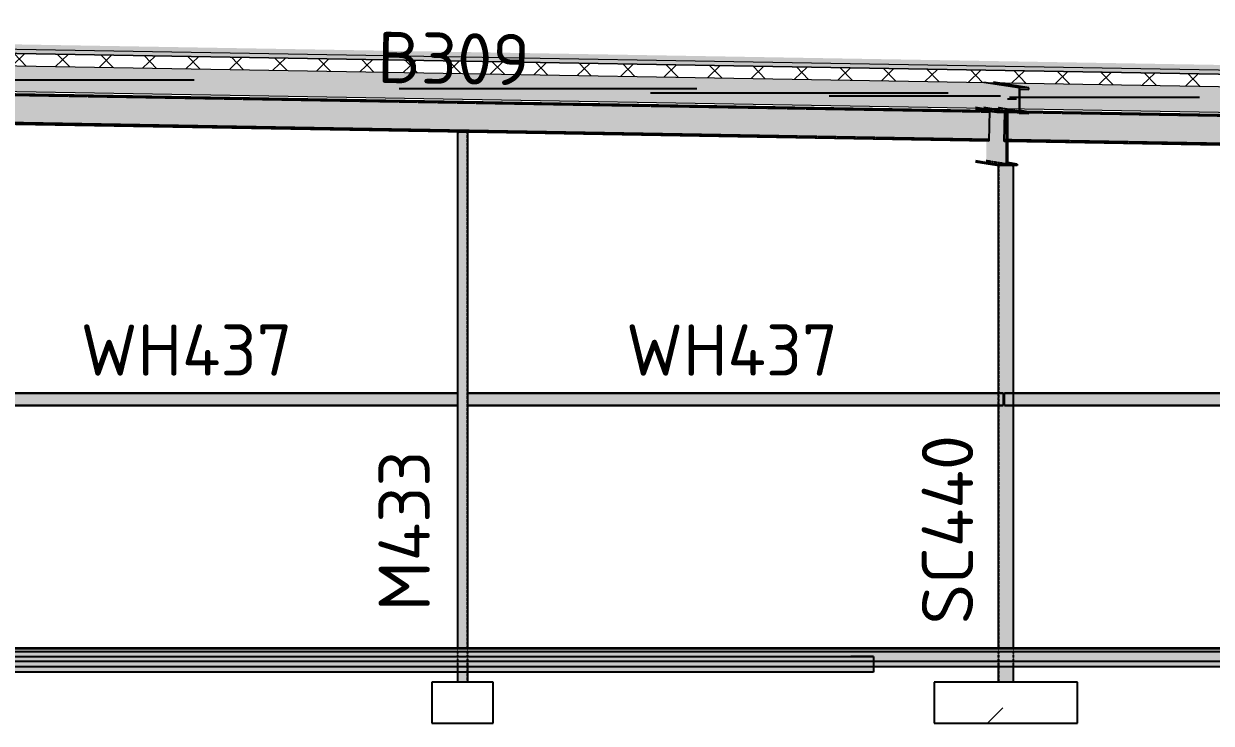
# Model space of a CAD drawing. Header units: millimetres. Extents: x 632 to 524205, y -3890 to 20851.
# Drawn here: x 437117 to 448706, y 4500 to 11326 of the extents above; entities that cross this region are included whole.
import ezdxf

# ---------------------------------------------------------------- set-up
doc = ezdxf.new("R2010")
doc.units = ezdxf.units.MM
for name, pattern in [('Dash', [7, 5, -2]), ('Hidden Double', [7, 5, -2]), ('Hidden Half', [3, 2, -1])]:
    doc.linetypes.add(name, pattern=pattern)
for name, color, linetype, lineweight in [('A-230-H-FLOOR', 190, 'Continuous', 13), ('A-230-M_FLOOR', 192, 'Continuous', 13), ('A-230-MH_FLOOR', 190, 'Hidden Double', 13), ('A-270-M_ROOF', 132, 'Continuous', 13), ('S-160-M_FOUND', 171, 'Continuous', 13), ('S-160-MH_FOUND', 171, 'Hidden Half', 13), ('S-280-A_COLUMN', 171, 'Continuous', 18), ('S-280-A_STRUCT_FRAME', 2, 'Continuous', 18), ('S-280-M_COLUMN', 52, 'Continuous', 13), ('S-280-M_STRUCT_FRAME', 12, 'Continuous', 13), ('S-280-MH_COLUMN', 52, 'Hidden Half', 13), ('Z-230-A_LEVEL', 51, 'Continuous', 13)]:
    doc.layers.add(name, color=color, linetype=linetype, lineweight=lineweight)
doc.styles.add('ISOCPEUR_2', font='isocpeur.ttf', dxfattribs={"height": 500})
pattern_1 = [(45, (-2350522.9, 0), (-1414.214, 0), [750, -3000]), (45, (-2349522.9, 1000), (-1414.214, 0), [750, -3000]), (45, (-2348522.9, -300), (-1414.214, 0), [250, -2000]), (90, (-2348522.9, 500), (-500, 500), [500, -2000]), (315, (-2348523, 1000), (0, 2828.43), [500, -3000]), (0, (-2349523, 1000), (2000, 2000), [300, -1000]), (0, (-2352023, 2000), (2000, 2000), [300, -2000])]

# ---------------------------------------------------------------- blocks, each defined once
blk = doc.blocks.new('25021-APA-ZZ-ZZ-M3-AR-000001_V3_rvt-5-S6_501-SECTION 6B')
at = {"layer": 'A-270-M_ROOF', "lineweight": 5, "transparency": 33554432}
for color, points in [(9, [(-2298922, 9609), (-2299266, 9665), (-2396617, 11326), (-2396273, 11270), (-2300735, 9640)]), (10, [(-2298922, 9569), (-2299266, 9624), (-2396617, 11286), (-2396273, 11230), (-2300735, 9600)])]:
    blk.add_hatch(color=color, dxfattribs=at).paths.add_polyline_path(points)
at = {"layer": 'A-270-M_ROOF', "transparency": 33554432}
blk.add_hatch(color=9, dxfattribs=at).paths.add_polyline_path([(-2298922, 9569), (-2298922, 9609), (-2396272, 11270), (-2396272, 11230), (-2300735, 9600)])
at = {"layer": 'A-270-M_ROOF', "lineweight": 5}
h = blk.add_hatch(dxfattribs=at)
h.set_pattern_fill('FP_23', angle=135, style=0, pattern_type=2)
h.set_pattern_definition([(44.022, (-2350522.92, 5e-07), (-208.4804, 215.7219), []), (134.0225, (-2350522.92, 5e-07), (-215.7202, -208.4822), [])])
h.paths.add_polyline_path([(-2298922, 9449), (-2298922, 9569), (-2396272, 11230), (-2396272, 11110), (-2385919, 10933), (-2385919, 10938), (-2385823, 10936), (-2385792, 10931), (-2375342, 10753), (-2375342, 10757), (-2375247, 10756), (-2375216, 10751), (-2364766, 10572), (-2364766, 10577), (-2364671, 10575), (-2364640, 10570), (-2354190, 10392), (-2354190, 10396), (-2354095, 10395), (-2354063, 10390), (-2343614, 10211), (-2343614, 10216), (-2343518, 10214), (-2343487, 10209), (-2333037, 10031), (-2333037, 10036), (-2332942, 10034), (-2332911, 10029), (-2326920, 9927), (-2326920, 9931), (-2326826, 9930), (-2326797, 9925), (-2300735, 9480)])
at = {"layer": 'A-270-M_ROOF', "lineweight": 5, "transparency": 33554432}
h = blk.add_hatch(color=254, dxfattribs=at)
h.paths.add_polyline_path([(-2298922, 9199), (-2298922, 9449), (-2320900, 9824), (-2320688, 9772), (-2320688, 9757), (-2320772, 9757), (-2320772, 9571), (-2315326, 9478), (-2315326, 9727), (-2315235, 9726), (-2315076, 9674), (-2315076, 9659), (-2315159, 9659), (-2315159, 9476), (-2307126, 9339), (-2307126, 9585), (-2307035, 9584), (-2306876, 9532), (-2306876, 9517), (-2306959, 9517), (-2306959, 9336), (-2303074, 9269), (-2303074, 9511), (-2302983, 9510), (-2302733, 9457), (-2302733, 9442), (-2302817, 9442), (-2302816, 9265), (-2300735, 9229)])
h.paths.add_polyline_path([(-2320999, 9576), (-2320999, 9826), (-2326797, 9925), (-2326546, 9876), (-2326546, 9861), (-2326631, 9861), (-2326631, 9671), (-2321015, 9576)])
h.paths.add_polyline_path([(-2326998, 9678), (-2326998, 9682), (-2326920, 9682), (-2326920, 9927), (-2332911, 10029), (-2332598, 9978), (-2332598, 9963), (-2332685, 9963), (-2332685, 9775), (-2327193, 9681)])
h.paths.add_polyline_path([(-2333118, 9782), (-2333118, 9787), (-2333037, 9787), (-2333037, 10031), (-2343487, 10209), (-2343174, 10159), (-2343174, 10144), (-2343261, 10144), (-2343261, 9955), (-2333328, 9786)])
h.paths.add_polyline_path([(-2343694, 9962), (-2343694, 9967), (-2343614, 9967), (-2343614, 10211), (-2354063, 10390), (-2353750, 10339), (-2353750, 10324), (-2353837, 10324), (-2353837, 10136), (-2343898, 9966)])
h.paths.add_polyline_path([(-2354270, 10143), (-2354270, 10147), (-2354190, 10147), (-2354190, 10392), (-2364640, 10570), (-2364327, 10520), (-2364327, 10505), (-2364413, 10505), (-2364413, 10316), (-2354466, 10146)])
h.paths.add_polyline_path([(-2364846, 10323), (-2364846, 10328), (-2364766, 10328), (-2364766, 10572), (-2375216, 10751), (-2374903, 10700), (-2374903, 10685), (-2374990, 10685), (-2374990, 10496), (-2365032, 10327)])
h.paths.add_polyline_path([(-2375423, 10504), (-2375423, 10508), (-2375342, 10508), (-2375342, 10753), (-2385792, 10931), (-2385479, 10881), (-2385479, 10866), (-2385566, 10866), (-2385566, 10677), (-2375439, 10504)])
h.paths.add_polyline_path([(-2385975, 10684), (-2385975, 10688), (-2385919, 10688), (-2385919, 10933), (-2396272, 11110), (-2396272, 11096), (-2396055, 11061), (-2396055, 11046), (-2396142, 11046), (-2396142, 10857), (-2386193, 10688)])
at = {"layer": 'A-270-M_ROOF', "color": 253, "lineweight": 5}
for p, q in [((-2299265, 9615), (-2396272, 11270)), ((-2298922, 9569), (-2396272, 11230)), ((-2396272, 11230), (-2298922, 9569)), ((-2396272, 11110), (-2298976, 9450)), ((-2396272, 10860), (-2298976, 9199))]:
    blk.add_line(p, q, dxfattribs=at)
blk = doc.blocks.new('NRP_Framing-Steel-SHS - WH437 - 125x125x5_0SHS-4144069-S6_501-SECTION 6B')
at = {"layer": 'S-280-M_STRUCT_FRAME', "linetype": 'Dash', "lineweight": 25}
blk.add_hatch(color=256, dxfattribs=at).paths.add_polyline_path([(-2380479, 7600), (-2380479, 7725), (-2385699, 7725), (-2385699, 7600), (-2384777, 7600)])
at = {"layer": 'S-280-M_STRUCT_FRAME', "lineweight": 25}
for p, q in [((-2385699, 7600), (-2385699, 7725)), ((-2385699, 7725), (-2380479, 7725)), ((-2380479, 7725), (-2380479, 7600)), ((-2385699, 7600), (-2380479, 7600))]:
    blk.add_line(p, q, dxfattribs=at)
at = {"layer": 'S-280-M_STRUCT_FRAME', "linetype": 'Dash', "lineweight": 25}
for p, q in [((-2385699, 7720), (-2380479, 7720)), ((-2385699, 7605), (-2380479, 7605))]:
    blk.add_line(p, q, dxfattribs=at)
blk = doc.blocks.new('NRP_Framing-Steel-SHS - WH437 - 125x125x5_0SHS-4144098-S6_501-SECTION 6B')
at = {"layer": 'S-280-M_STRUCT_FRAME', "linetype": 'Dash', "lineweight": 25}
blk.add_hatch(color=256, dxfattribs=at).paths.add_polyline_path([(-2368812, 7600), (-2368812, 7725), (-2375140, 7725), (-2375140, 7600), (-2369214, 7600)])
at = {"layer": 'S-280-M_STRUCT_FRAME', "lineweight": 25}
for p, q in [((-2375140, 7600), (-2375140, 7725)), ((-2375140, 7725), (-2368812, 7725)), ((-2368812, 7725), (-2368812, 7600)), ((-2375140, 7600), (-2368812, 7600))]:
    blk.add_line(p, q, dxfattribs=at)
at = {"layer": 'S-280-M_STRUCT_FRAME', "linetype": 'Dash', "lineweight": 25}
for p, q in [((-2375140, 7720), (-2368812, 7720)), ((-2375140, 7605), (-2368812, 7605))]:
    blk.add_line(p, q, dxfattribs=at)
blk = doc.blocks.new('NRP_Framing-Steel-SHS - WH437 - 125x125x5_0SHS-4144099-S6_501-SECTION 6B')
at = {"layer": 'S-280-M_STRUCT_FRAME', "linetype": 'Dash', "lineweight": 25}
blk.add_hatch(color=256, dxfattribs=at).paths.add_polyline_path([(-2375154, 7600), (-2375154, 7725), (-2380377, 7725), (-2380377, 7600), (-2375439, 7600)])
at = {"layer": 'S-280-M_STRUCT_FRAME', "lineweight": 25}
for p, q in [((-2380377, 7600), (-2380377, 7725)), ((-2380377, 7725), (-2375154, 7725)), ((-2375154, 7725), (-2375154, 7600)), ((-2380377, 7600), (-2375154, 7600))]:
    blk.add_line(p, q, dxfattribs=at)
at = {"layer": 'S-280-M_STRUCT_FRAME', "linetype": 'Dash', "lineweight": 25}
for p, q in [((-2380377, 7720), (-2375154, 7720)), ((-2380377, 7605), (-2375154, 7605))]:
    blk.add_line(p, q, dxfattribs=at)
blk = doc.blocks.new('NRP_Framing-Steel-Purlin C - P946 - EC250-24-V84-S6_501-SECTION 6B')
at = {"layer": 'S-280-M_STRUCT_FRAME', "color": 1, "lineweight": 25}
blk.add_line((-2375023, 10589), (-2375110, 10589), dxfattribs=at)
blk.add_line((-2375023, 10589), (-2375110, 10589), dxfattribs=at)
blk = doc.blocks.new('NRP_Framing-Steel-Purlin C - P946 - EC250-24-V86-S6_501-SECTION 6B')
at = {"layer": 'S-280-M_STRUCT_FRAME', "color": 1, "lineweight": 25}
blk.add_line((-2375689, 10648), (-2378594, 10648), dxfattribs=at)
blk.add_line((-2375689, 10648), (-2378594, 10648), dxfattribs=at)
blk = doc.blocks.new('NRP_Framing-Steel-Purlin Z - P916 - EZ250-24-V87-S6_501-SECTION 6B')
at = {"layer": 'S-280-M_STRUCT_FRAME', "color": 1, "lineweight": 25}
blk.add_line((-2378143, 10690), (-2381047, 10690), dxfattribs=at)
blk = doc.blocks.new('NRP_Column-Steel-SHS - SC440 - 150x150x5_0SHS-4132352-S6_501-SECTION 6B')
at = {"layer": 'S-280-MH_COLUMN', "lineweight": 25}
for p, q in [((-2375196, 7725), (-2375196, 9942)), ((-2375056, 9942), (-2375056, 7725)), ((-2375196, 7599), (-2375196, 7725)), ((-2375056, 7725), (-2375056, 7599)), ((-2375196, 5235), (-2375196, 7599)), ((-2375056, 7599), (-2375056, 5235)), ((-2375196, 5050), (-2375196, 5235)), ((-2375056, 5235), (-2375056, 5050)), ((-2375196, 4900), (-2375196, 5050)), ((-2375056, 5050), (-2375056, 4900))]:
    blk.add_line(p, q, dxfattribs=at)
blk = doc.blocks.new('NRP_Foundation-Pad Footing Fibre _v2_ - PF5 -1400 x 1400 x 400d-V63-S6_501-SECTION 6B')
at = {"layer": 'S-160-M_FOUND'}
h = blk.add_hatch(dxfattribs=at)
h.set_pattern_fill('FP_24', color=256, style=0, pattern_type=2)
h.set_pattern_definition(pattern_1)
h.paths.add_polyline_path([(-2374426, 4500), (-2374426, 4900), (-2375826, 4900), (-2375826, 4500)])
at = {"layer": 'S-160-M_FOUND', "lineweight": 25}
for p, q in [((-2374426, 4900), (-2375826, 4900)), ((-2375826, 4900), (-2375826, 4500)), ((-2374426, 4500), (-2374426, 4900)), ((-2375826, 4500), (-2374426, 4500))]:
    blk.add_line(p, q, dxfattribs=at)
blk = doc.blocks.new('NRP_Framing-Steel-PFC - OR308 - 250PFC-V68-S6_501-SECTION 6B')
at = {"layer": 'S-280-M_STRUCT_FRAME', "linetype": 'Dash', "lineweight": 25}
for points in [[(-2374903, 10700), (-2375247, 10756), (-2375342, 10757), (-2374998, 10702)], [(-2374998, 10452), (-2374998, 10702), (-2375342, 10757), (-2375342, 10507), (-2375045, 10459)], [(-2374903, 10450), (-2374903, 10465), (-2374990, 10466), (-2374990, 10687), (-2374903, 10685), (-2374903, 10700), (-2374998, 10702), (-2374998, 10452)], [(-2374903, 10465), (-2374990, 10479), (-2374990, 10466)]]:
    blk.add_hatch(color=256, dxfattribs=at).paths.add_polyline_path(points)
at = {"layer": 'S-280-M_STRUCT_FRAME', "lineweight": 25}
for p, q in [((-2375342, 10757), (-2374998, 10702)), ((-2374903, 10700), (-2375247, 10756)), ((-2374903, 10700), (-2374998, 10702)), ((-2374998, 10702), (-2374998, 10452)), ((-2374990, 10466), (-2374990, 10687)), ((-2374990, 10687), (-2374903, 10685)), ((-2374903, 10685), (-2374903, 10700)), ((-2375161, 10478), (-2375342, 10507)), ((-2374998, 10452), (-2375143, 10475)), ((-2374998, 10452), (-2374903, 10450)), ((-2374903, 10465), (-2374990, 10479)), ((-2374903, 10465), (-2374990, 10466)), ((-2374903, 10450), (-2374903, 10465))]:
    blk.add_line(p, q, dxfattribs=at)
at = {"layer": 'S-280-M_STRUCT_FRAME', "linetype": 'Dash', "lineweight": 25}
blk.add_line((-2375143, 10475), (-2375161, 10478), dxfattribs=at)
blk = doc.blocks.new('NRP_Framing-Steel-PFC - B309 - 300PFC-3900281-S6_501-SECTION 6B')
at = {"layer": 'S-280-M_STRUCT_FRAME', "linetype": 'Dash', "lineweight": 25}
h = blk.add_hatch(color=256, dxfattribs=at)
h.paths.add_polyline_path([(-2375291, 10179), (-2375286, 10479), (-2385540, 10655), (-2385479, 10645), (-2385479, 10630), (-2385574, 10632), (-2385655, 10645), (-2385688, 10645), (-2385688, 10363), (-2385613, 10361), (-2385613, 10356), (-2375439, 10182)])
h.paths.add_polyline_path([(-2385710, 10364), (-2385710, 10645), (-2385713, 10645), (-2385718, 10364)])
at = {"layer": 'S-280-M_STRUCT_FRAME', "lineweight": 25}
for p, q in [((-2385718, 10364), (-2385713, 10645)), ((-2385540, 10655), (-2375286, 10479)), ((-2375286, 10479), (-2375291, 10179)), ((-2380380, 10267), (-2385613, 10356)), ((-2375291, 10179), (-2380378, 10267))]:
    blk.add_line(p, q, dxfattribs=at)
at = {"layer": 'S-280-M_STRUCT_FRAME', "linetype": 'Dash', "lineweight": 25}
for p, q in [((-2385713, 10645), (-2385713, 10658)), ((-2385713, 10658), (-2385540, 10655)), ((-2385710, 10642), (-2385713, 10642)), ((-2385688, 10642), (-2385710, 10642)), ((-2385628, 10641), (-2385688, 10642)), ((-2385479, 10638), (-2385628, 10641)), ((-2375286, 10463), (-2385479, 10638)), ((-2385710, 10374), (-2385718, 10374)), ((-2385718, 10358), (-2385718, 10364)), ((-2385613, 10356), (-2385718, 10358)), ((-2385688, 10374), (-2385710, 10374)), ((-2375291, 10195), (-2385688, 10374)), ((-2380379, 10267), (-2380380, 10267))]:
    blk.add_line(p, q, dxfattribs=at)
blk = doc.blocks.new('NRP_Framing-Steel-PFC - B309 - 300PFC-V72-S6_501-SECTION 6B')
at = {"layer": 'S-280-M_STRUCT_FRAME', "linetype": 'Dash', "lineweight": 25}
h = blk.add_hatch(color=256, dxfattribs=at)
h.paths.add_polyline_path([(-2364715, 9998), (-2364709, 10298), (-2374956, 10474), (-2374903, 10465), (-2374903, 10450), (-2374998, 10452), (-2375045, 10459), (-2375111, 10459), (-2375111, 10176), (-2364758, 9998)])
h.paths.add_polyline_path([(-2375136, 10177), (-2375137, 10452), (-2375142, 10177)])
at = {"layer": 'S-280-M_STRUCT_FRAME', "lineweight": 25}
for p, q in [((-2375142, 10177), (-2375137, 10459)), ((-2374956, 10474), (-2364709, 10298)), ((-2364709, 10298), (-2364715, 9998)), ((-2375136, 10177), (-2375142, 10177)), ((-2368701, 10066), (-2375111, 10176)), ((-2366735, 10032), (-2368700, 10066)), ((-2364715, 9998), (-2366734, 10032))]:
    blk.add_line(p, q, dxfattribs=at)
at = {"layer": 'S-280-M_STRUCT_FRAME', "linetype": 'Dash', "lineweight": 25}
for p, q in [((-2375137, 10459), (-2375137, 10477)), ((-2375137, 10477), (-2375034, 10475)), ((-2375056, 10459), (-2375137, 10461)), ((-2375045, 10459), (-2375051, 10459)), ((-2374903, 10457), (-2375044, 10459)), ((-2375028, 10475), (-2374956, 10474)), ((-2364710, 10282), (-2374903, 10457)), ((-2375136, 10193), (-2375142, 10193)), ((-2375111, 10192), (-2375136, 10193)), ((-2375111, 10176), (-2375136, 10177)), ((-2364714, 10014), (-2375111, 10192)), ((-2368700, 10066), (-2368701, 10066)), ((-2366734, 10032), (-2366735, 10032))]:
    blk.add_line(p, q, dxfattribs=at)
blk = doc.blocks.new('NRP_Column-Steel-SHS - M433 - 100x100x5_0SHS-3910052-S6_501-SECTION 6B')
at = {"layer": 'S-280-MH_COLUMN', "lineweight": 25}
for p, q in [((-2380473, 5235), (-2380473, 10267)), ((-2380383, 10267), (-2380383, 5235)), ((-2380473, 5050), (-2380473, 5235)), ((-2380383, 5235), (-2380383, 5050)), ((-2380473, 4900), (-2380473, 5050)), ((-2380383, 5050), (-2380383, 4900))]:
    blk.add_line(p, q, dxfattribs=at)
blk = doc.blocks.new('NRP_Foundation-Pad Footing Fibre _v2_ - PF6 -600 x 600 x 400d-V76-S6_501-SECTION 6B')
at = {"layer": 'S-160-M_FOUND'}
h = blk.add_hatch(dxfattribs=at)
h.set_pattern_fill('FP_24', color=256, style=0, pattern_type=2)
h.set_pattern_definition(pattern_1)
h.paths.add_polyline_path([(-2380128, 4500), (-2380128, 4900), (-2380728, 4900), (-2380728, 4500)])
at = {"layer": 'S-160-M_FOUND', "lineweight": 25}
for p, q in [((-2380128, 4900), (-2380728, 4900)), ((-2380728, 4900), (-2380728, 4500)), ((-2380128, 4500), (-2380128, 4900)), ((-2380728, 4500), (-2380128, 4500))]:
    blk.add_line(p, q, dxfattribs=at)
blk = doc.blocks.new('NRP_Framing-Steel-Purlin Z - P916 - EZ250-24-V83-S6_501-SECTION 6B')
at = {"layer": 'S-280-M_STRUCT_FRAME', "color": 1, "linetype": 'Dash', "lineweight": 25}
blk.add_line((-2385566, 10774), (-2385587, 10774), dxfattribs=at)
at = {"layer": 'S-280-M_STRUCT_FRAME', "color": 1, "lineweight": 25}
blk.add_line((-2383049, 10774), (-2385566, 10774), dxfattribs=at)
blk = doc.blocks.new('NRP_Framing-Steel-Purlin C - P946 - EC250-24-V85-S6_501-SECTION 6B')
at = {"layer": 'S-280-M_STRUCT_FRAME', "color": 1, "lineweight": 25}
blk.add_line((-2375194, 10618), (-2376852, 10618), dxfattribs=at)
blk.add_line((-2375194, 10618), (-2376852, 10618), dxfattribs=at)
at = {"layer": 'S-280-M_STRUCT_FRAME', "color": 1, "linetype": 'Dash', "lineweight": 25}
blk.add_line((-2375180, 10618), (-2375194, 10618), dxfattribs=at)
blk.add_line((-2375180, 10618), (-2375194, 10618), dxfattribs=at)
blk = doc.blocks.new('NRP_Framing-Steel-Purlin Z - P915 - EZ250-19-4001940-S6_501-SECTION 6B')
at = {"layer": 'S-280-M_STRUCT_FRAME', "color": 92, "linetype": 'Dash', "lineweight": 25}
blk.add_line((-2374990, 10606), (-2375092, 10606), dxfattribs=at)
at = {"layer": 'S-280-M_STRUCT_FRAME', "color": 92, "lineweight": 25}
blk.add_line((-2373235, 10606), (-2374990, 10606), dxfattribs=at)

msp = doc.modelspace()

# ---------------------------------------------------------------- hatches: boundary and pattern name
at = {"layer": 'A-230-H-FLOOR'}
h = msp.add_hatch(dxfattribs=at)
h.set_pattern_fill('FP_25', color=256, style=0, pattern_type=2)
h.set_pattern_definition([(50, (471304.7, 0), (728.7365, -63.756), [76.2, -838.2]), (355, (471304.7, 0), (-140.972, 764.228), [60.96, -670.56]), (100.451, (471365.4, -5.3), (587.77, 700.467), [64.76, -712.36]), (46.184, (471304.7, 203.2), (1084.316, -168.171), [114.3, -1257.3]), (96.636, (471395, 189.2), (949.61, 989.71), [97.14, -1068.54]), (351.184, (471304.7, 203.2), (949.62, 989.701), [91.44, -1005.84]), (21, (471406.3, 152.4), (606.458, -409.0606), [76.2, -838.2]), (326, (471406.3, 152.4), (247.208, 736.753), [60.96, -670.56]), (71.451, (471456.8, 118.3), (853.668, 327.6855), [64.76, -712.36]), (37.5, (471304.68, 0), (12.3547, 338.2201), [6.706, -655.726, 6.706, -674.014, -673.1]), (37.5, (471304.68, 0), (12.3547, 338.2201), [-1343.152, 6.706, -666.394]), (7.5, (471304.68, 0), (267.2789, 400.7221), [6.706, -381.406, 6.706, -640.486, -256.54]), (7.5, (471304.68, 0), (267.2789, 400.7221), [-1035.304, 6.706, -249.834]), (327.5, (471078.1, 0), (542.3633, -22.9153), [6.706, -247.294, 6.706, -785.774, -1051.56]), (327.5, (471078.1, 0), (542.3633, -22.9153), [-1046.48, 6.706, -1044.854]), (317.5, (470976.5, 0), (592.517, 101.707), [6.706, -323.494, 6.706, -519.582, -746.76]), (317.5, (470976.5, 0), (592.517, 101.707), [-856.488, 6.706, -740.054])])
h.paths.add_polyline_path([(518394, 5050), (519275, 5052), (519368, 5054), (519581, 5054), (524205, 5074), (524205, 5194), (518394, 5170), (514167, 5170), (512847, 5227), (435999, 5227), (425500, 5233), (425478, 5230), (424600, 5214), (424600, 5094), (425500, 5113), (437051, 5107), (512847, 5107), (514167, 5050), (517980, 5050)])
at = {"layer": 'A-230-H-FLOOR', "lineweight": 5}
msp.add_hatch(color=256, dxfattribs=at).paths.add_polyline_path([(443276, 5227), (512847, 5227), (512847, 5232), (510489, 5232), (510489, 5235), (493706, 5235), (493706, 5232), (490706, 5232), (490706, 5235), (474667, 5235), (474667, 5232), (471667, 5232), (471667, 5235), (454912, 5235), (454912, 5232), (453212, 5232), (453212, 5235), (428272, 5233), (437051, 5227)])
at = {"layer": 'A-230-M_FLOOR', "lineweight": 5}
h = msp.add_hatch(color=256, dxfattribs=at)
h.paths.add_polyline_path([(493079, 5050), (514167, 5050), (512847, 5107), (435999, 5107), (425496, 5112), (425496, 5050), (489966, 5050)])
h.paths.add_polyline_path([(514347, 5170), (519070, 5170), (519070, 5200), (513655, 5200), (514167, 5178)])
h = msp.add_hatch(color=256, dxfattribs=at)
h.paths.add_polyline_path([(441450, 5000), (445411, 5000), (445411, 5050), (441450, 5050)])
h.paths.add_polyline_path([(428190, 5000), (430661, 5000), (430661, 5050), (428190, 5050)])
h.paths.add_polyline_path([(441350, 5000), (441350, 5050), (430761, 5050), (430761, 5000), (437051, 5000)])
at = {"layer": 'S-280-M_COLUMN', "lineweight": 5}
h = msp.add_hatch(color=256, dxfattribs=at)
h.paths.add_polyline_path([(441351, 4900), (441362, 4900), (441362, 5050), (441350, 5050), (441350, 4900)])
h.paths.add_polyline_path([(441362, 5235), (441362, 10267), (441350, 10267), (441351, 5235), (441362, 5235)])
h = msp.add_hatch(color=256, dxfattribs=at)
h.paths.add_polyline_path([(441362, 4900), (441437, 4900), (441437, 5050), (441362, 5050)])
h.paths.add_polyline_path([(441362, 5235), (441437, 5235), (441437, 10267), (441362, 10267), (441362, 7599)])
h = msp.add_hatch(color=256, dxfattribs=at)
h.paths.add_polyline_path([(441443, 4900), (441450, 4900), (441448, 5050), (441437, 5050), (441437, 4900)])
h.paths.add_polyline_path([(441443, 5235), (441450, 5235), (441448, 10267), (441437, 10267), (441437, 5235)])
h = msp.add_hatch(color=256, dxfattribs=at)
h.paths.add_polyline_path([(446633, 4900), (446639, 4900), (446639, 5050), (446626, 5050), (446628, 4900)])
h.paths.add_polyline_path([(446628, 5235), (446639, 5235), (446639, 7600), (446626, 7599), (446628, 5235)])
h.paths.add_polyline_path([(446633, 7725), (446639, 7725), (446639, 9942), (446626, 9942), (446628, 7725), (446630, 7725)])
h = msp.add_hatch(color=256, dxfattribs=at)
h.paths.add_polyline_path([(446764, 4900), (446764, 5050), (446639, 5050), (446639, 4900)])
h.paths.add_polyline_path([(446639, 5235), (446764, 5235), (446764, 7600), (446687, 7600), (446687, 7725), (446764, 7725), (446764, 9942), (446639, 9942), (446639, 7725), (446673, 7725), (446673, 7600), (446639, 7599)])
h = msp.add_hatch(color=256, dxfattribs=at)
h.paths.add_polyline_path([(446775, 4900), (446776, 4900), (446775, 5050), (446764, 5050), (446764, 4900), (446770, 4900)])
h.paths.add_polyline_path([(446774, 5235), (446776, 5235), (446775, 7600), (446764, 7599), (446764, 5235), (446770, 5235)])
h.paths.add_polyline_path([(446764, 7725), (446776, 7725), (446775, 9942), (446764, 9942), (446764, 9800)])
at = {"layer": 'S-280-M_STRUCT_FRAME', "lineweight": 5}
for points in [[(446613, 10459), (446613, 10475), (446405, 10508), (446405, 10493), (446483, 10480), (446542, 10479), (446542, 10471)], [(446613, 10475), (446685, 10475), (446485, 10507), (446405, 10508), (446587, 10479)], [(446707, 9957), (446707, 10459), (446692, 10459), (446692, 10177), (446686, 10177), (446690, 10459), (446613, 10459), (446542, 10471), (446537, 10179), (446510, 10179), (446510, 9988), (446692, 9959)], [(446776, 9941), (446811, 9942), (446811, 9957), (446717, 9957), (446717, 10459), (446782, 10459), (446685, 10475), (446613, 10475), (446613, 10459), (446707, 10459), (446707, 9957), (446613, 9957), (446613, 9941), (446776, 9942)], [(446613, 9957), (446707, 9957), (446505, 9989), (446405, 9990), (446521, 9972)], [(446613, 9941), (446613, 9957), (446405, 9989), (446405, 9975)], [(446717, 9957), (446811, 9957), (446717, 9971)]]:
    msp.add_hatch(color=256, dxfattribs=at).paths.add_polyline_path(points)

# ---------------------------------------------------------------- linework, layer by layer
at = {"layer": 'A-230-M_FLOOR', "lineweight": 25}
for p, q in [((425563, 5235), (453212, 5235)), ((512847, 5227), (435999, 5227)), ((435999, 5107), (512847, 5107)), ((514165, 5050), (425496, 5050)), ((441350, 5000), (430761, 5000)), ((445411, 5000), (441450, 5000)), ((445411, 5050), (445411, 5000))]:
    msp.add_line(p, q, dxfattribs=at)
at = {"layer": 'A-230-MH_FLOOR', "lineweight": 25}
for p, q in [((425211, 5200), (513473, 5200)), ((428190, 5150), (445411, 5150)), ((445411, 5150), (445190, 5150)), ((445411, 5150), (445411, 5050)), ((441450, 5000), (441350, 5000))]:
    msp.add_line(p, q, dxfattribs=at)
at = {"layer": 'S-280-M_COLUMN', "lineweight": 25}
for p, q in [((441350, 10267), (441350, 5235)), ((441350, 10267), (441362, 10267)), ((441437, 10267), (441362, 10267)), ((441437, 10267), (441450, 10267)), ((441450, 5235), (441450, 10267)), ((446626, 9942), (446626, 7725)), ((446626, 9942), (446639, 9942)), ((446764, 9942), (446639, 9942)), ((446764, 9942), (446776, 9942)), ((446776, 7725), (446776, 9942)), ((446626, 7599), (446626, 5235)), ((446776, 5235), (446776, 7599)), ((441350, 5050), (441350, 4900)), ((441450, 4900), (441450, 5050)), ((446626, 5050), (446626, 4900)), ((446776, 4900), (446776, 5050))]:
    msp.add_line(p, q, dxfattribs=at)
at = {"layer": 'S-280-M_STRUCT_FRAME', "lineweight": 25}
for p, q in [((446503, 10493), (446405, 10508)), ((446482, 10480), (446405, 10493)), ((446613, 10459), (446542, 10471)), ((446613, 10459), (446613, 10475)), ((446707, 10459), (446613, 10459)), ((446707, 9957), (446707, 10459)), ((446717, 10459), (446717, 9957)), ((446782, 10459), (446717, 10459)), ((446405, 9990), (446509, 9973)), ((446613, 9941), (446405, 9975)), ((446811, 9957), (446717, 9972)), ((446613, 9941), (446613, 9957)), ((446628, 9941), (446613, 9941)), ((446717, 9957), (446811, 9957)), ((446811, 9941), (446776, 9941)), ((446811, 9957), (446811, 9941))]:
    msp.add_line(p, q, dxfattribs=at)
at = {"layer": 'S-280-M_STRUCT_FRAME', "linetype": 'Dash', "lineweight": 25}
for p, q in [((446542, 10471), (446483, 10480)), ((446613, 10475), (446503, 10493)), ((446613, 10475), (446811, 10475)), ((446811, 10475), (446626, 10505)), ((446811, 10459), (446782, 10459)), ((446811, 10475), (446811, 10459)), ((446509, 9973), (446613, 9957)), ((446707, 9957), (446510, 9988)), ((446613, 9957), (446707, 9957)), ((446776, 9941), (446628, 9941))]:
    msp.add_line(p, q, dxfattribs=at)
at = {"layer": 'S-280-MH_COLUMN', "lineweight": 25}
for p, q in [((446626, 7725), (446626, 7599)), ((446776, 7599), (446776, 7725)), ((441350, 5235), (441350, 5050)), ((441450, 5050), (441450, 5235)), ((446626, 5235), (446626, 5050)), ((446776, 5050), (446776, 5235))]:
    msp.add_line(p, q, dxfattribs=at)
at = {"layer": 'Z-230-A_LEVEL'}
msp.add_line((419485, 5200), (523191, 5200), dxfattribs=at)

# ---------------------------------------------------------------- block references
at = {"color": 10, "lineweight": 5}
msp.add_blockref('25021-APA-ZZ-ZZ-M3-AR-000001_V3_rvt-5-S6_501-SECTION 6B', (2821828, 0), dxfattribs=at)
at = {"layer": 'S-160-MH_FOUND', "lineweight": 25}
for name in ['NRP_Foundation-Pad Footing Fibre _v2_ - PF6 -600 x 600 x 400d-V76-S6_501-SECTION 6B', 'NRP_Foundation-Pad Footing Fibre _v2_ - PF5 -1400 x 1400 x 400d-V63-S6_501-SECTION 6B']:
    msp.add_blockref(name, (2821828, 0), dxfattribs=at)
at = {"layer": 'S-280-M_STRUCT_FRAME', "color": 1, "linetype": 'Dash', "lineweight": 25}
for name in ['NRP_Framing-Steel-Purlin Z - P916 - EZ250-24-V83-S6_501-SECTION 6B', 'NRP_Framing-Steel-Purlin C - P946 - EC250-24-V85-S6_501-SECTION 6B']:
    msp.add_blockref(name, (2821828, 0), dxfattribs=at)
at = {"layer": 'S-280-M_STRUCT_FRAME', "color": 1, "lineweight": 25}
for name in ['NRP_Framing-Steel-Purlin Z - P916 - EZ250-24-V87-S6_501-SECTION 6B', 'NRP_Framing-Steel-Purlin C - P946 - EC250-24-V86-S6_501-SECTION 6B', 'NRP_Framing-Steel-Purlin C - P946 - EC250-24-V84-S6_501-SECTION 6B']:
    msp.add_blockref(name, (2821828, 0), dxfattribs=at)
at = {"layer": 'S-280-M_STRUCT_FRAME', "linetype": 'Dash', "lineweight": 25}
for name in ['NRP_Framing-Steel-PFC - OR308 - 250PFC-V68-S6_501-SECTION 6B', 'NRP_Framing-Steel-PFC - B309 - 300PFC-3900281-S6_501-SECTION 6B', 'NRP_Framing-Steel-PFC - B309 - 300PFC-V72-S6_501-SECTION 6B']:
    msp.add_blockref(name, (2821828, 0), dxfattribs=at)
at = {"layer": 'S-280-M_STRUCT_FRAME', "color": 92, "linetype": 'Dash', "lineweight": 25}
msp.add_blockref('NRP_Framing-Steel-Purlin Z - P915 - EZ250-19-4001940-S6_501-SECTION 6B', (2821828, 0), dxfattribs=at)
at = {"layer": 'S-280-M_STRUCT_FRAME', "lineweight": 25}
for name in ['NRP_Framing-Steel-SHS - WH437 - 125x125x5_0SHS-4144069-S6_501-SECTION 6B', 'NRP_Framing-Steel-SHS - WH437 - 125x125x5_0SHS-4144099-S6_501-SECTION 6B', 'NRP_Framing-Steel-SHS - WH437 - 125x125x5_0SHS-4144098-S6_501-SECTION 6B']:
    msp.add_blockref(name, (2821828, 0), dxfattribs=at)
at = {"layer": 'S-280-MH_COLUMN', "lineweight": 25}
for name in ['NRP_Column-Steel-SHS - M433 - 100x100x5_0SHS-3910052-S6_501-SECTION 6B', 'NRP_Column-Steel-SHS - SC440 - 150x150x5_0SHS-4132352-S6_501-SECTION 6B']:
    msp.add_blockref(name, (2821828, 0), dxfattribs=at)

# ---------------------------------------------------------------- texts
at = {"layer": 'S-280-A_COLUMN', "lineweight": 13, "char_height": 500, "attachment_point": 1, "rotation": 90, "style": 'ISOCPEUR_2'}
for s, insert, width in [('SC440', (445882, 5464), 2308.86), ('M433', (440580, 5593), 1891.98)]:
    msp.add_mtext(s, dxfattribs=dict(at, insert=insert, width=width))
at = {"layer": 'S-280-A_STRUCT_FRAME', "lineweight": 13, "insert": (440573, 11249), "char_height": 500, "width": 1779.75, "attachment_point": 1, "rotation": 359.0169, "style": 'ISOCPEUR_2'}
msp.add_mtext('B309', dxfattribs=at)
at = {"layer": 'S-280-A_STRUCT_FRAME', "lineweight": 13, "char_height": 500, "width": 2501.26, "attachment_point": 1, "style": 'ISOCPEUR_2'}
for insert in [(437671, 8392), (442994, 8392)]:
    msp.add_mtext('WH437', dxfattribs=dict(at, insert=insert))

doc.saveas('drawing.dxf')
